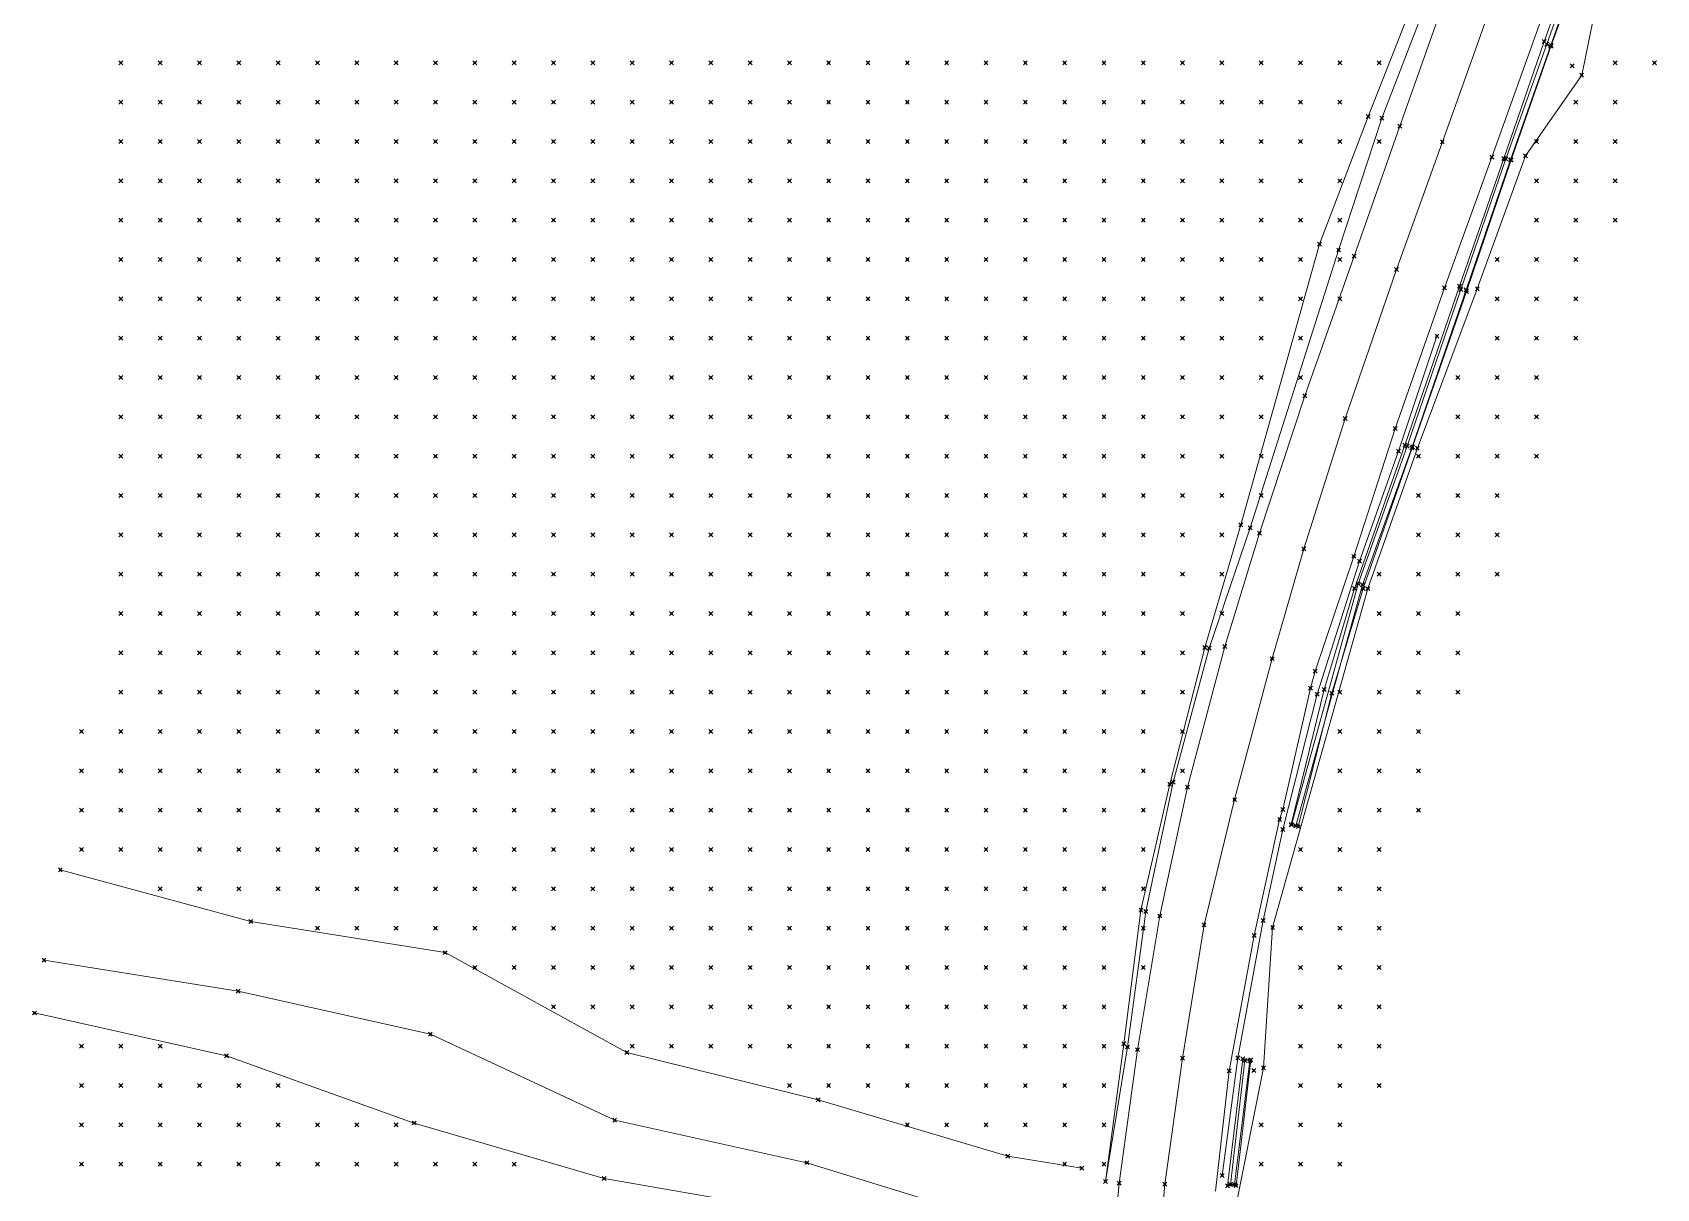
# Model space of a CAD drawing. Header units: metres. Extents: x 441556 to 446409, y 432338 to 461058.
# Drawn here: x 442430.2 to 442554, y 455847.4 to 455935.6 of the extents above; entities that cross this region are included whole.
import ezdxf

# ---------------------------------------------------------------- set-up
doc = ezdxf.new("R2010")
doc.units = ezdxf.units.M
doc.header["$MEASUREMENT"] = 0
doc.header["$PDMODE"] = 35
doc.header["$PDSIZE"] = 0.15
for name, color, linetype, lineweight in [('DTM-BRE-RevN_GRP_ CAROSABIL', 2, 'Continuous', 0), ('DTM-BRE-RevN_GRP_AX', 2, 'Continuous', 0), ('DTM-BRE-RevN_GRP_FIRUL APEI', 2, 'Continuous', 0), ('DTM-BRE-RevN_GRP_PARAPET BETON_JOS', 2, 'Continuous', 0), ('DTM-BRE-RevN_GRP_PARAPET BETON_SUS', 2, 'Continuous', 0), ('DTM-BRE-RevN_GRP_PARAPET METALIC', 2, 'Continuous', 0), ('DTM-BRE-RevN_GRP_RAU', 2, 'Continuous', 0), ('DTM-BRE-RevN_GRP_TALUZ SUS', 2, 'Continuous', 0), ('DTM-BRE-RevN_YP_RevG', 1, 'Continuous', 0), ('DTM-NOK-RevN_LIDAR_co_lidar', 91, 'Continuous', 0), ('DTM-NOK-RevN_RTK', 32, 'Continuous', 0)]:
    doc.layers.add(name, color=color, linetype=linetype, lineweight=lineweight)

msp = doc.modelspace()

# ---------------------------------------------------------------- linework, layer by layer
at = {"layer": 'DTM-BRE-RevN_GRP_ CAROSABIL'}
for p, q in [((442538.301, 455939.31, 364.871), (442534.444, 455928.457, 365.041)), ((442545.33, 455936.868, 364.873), (442541.472, 455926.084, 364.907)), ((442534.444, 455928.457, 365.041), (442530.967, 455918.537, 365.065)), ((442541.472, 455926.084, 364.907), (442537.858, 455916.118, 364.907)), ((442530.967, 455918.537, 365.065), (442527.198, 455907.895, 365.071)), ((442537.858, 455916.118, 364.907), (442534.099, 455905.401, 364.785)), ((442527.198, 455907.895, 365.071), (442523.758, 455897.423, 365.081)), ((442534.099, 455905.401, 364.785), (442530.946, 455895.646, 364.893)), ((442523.758, 455897.423, 365.081), (442521.102, 455888.779, 365.103)), ((442530.946, 455895.646, 364.893), (442527.989, 455886.888, 364.811)), ((442521.102, 455888.779, 365.103), (442518.259, 455878.04, 365.122)), ((442527.989, 455886.888, 364.811), (442527.645, 455885.596, 364.858)), ((442527.645, 455885.596, 364.858), (442525.537, 455876.344, 364.825)), ((442518.259, 455878.04, 365.122), (442516.149, 455868.22, 365.201)), ((442525.287, 455875.584, 364.792), (442523.347, 455866.734, 364.855)), ((442525.537, 455876.344, 364.825), (442525.287, 455875.584, 364.792)), ((442516.149, 455868.22, 365.201), (442514.439, 455858.025, 365.165)), ((442523.347, 455866.734, 364.855), (442521.429, 455856.402, 364.797)), ((442514.439, 455858.025, 365.165), (442513.038, 455847.838, 365.082)), ((442521.429, 455856.402, 364.797), (442520.399, 455847.23, 364.9)), ((442513.038, 455847.838, 365.082), (442511.736, 455833.728, 365.163))]:
    msp.add_line(p, q, dxfattribs=at)
at = {"layer": 'DTM-BRE-RevN_GRP_AX'}
for p, q in [((442537.694, 455927.267, 364.913), (442541.622, 455938.232, 364.983)), ((442534.205, 455917.531, 365.012), (442537.694, 455927.267, 364.913)), ((442530.286, 455906.152, 364.924), (442534.205, 455917.531, 365.012)), ((442527.126, 455896.211, 364.945), (442530.286, 455906.152, 364.924)), ((442524.708, 455887.845, 364.994), (442527.126, 455896.211, 364.945)), ((442521.853, 455877.092, 365.009), (442524.708, 455887.845, 364.994)), ((442519.519, 455867.543, 364.991), (442521.853, 455877.092, 365.009)), ((442517.869, 455857.376, 365.046), (442519.519, 455867.543, 364.991)), ((442516.527, 455847.775, 364.957), (442517.869, 455857.376, 365.046)), ((442515.367, 455833.554, 365.01), (442516.527, 455847.775, 364.957))]:
    msp.add_line(p, q, dxfattribs=at)
at = {"layer": 'DTM-BRE-RevN_GRP_FIRUL APEI'}
for p, q in [((442431.047, 455864.858, 420.883), (442445.861, 455862.485, 412.083)), ((442445.861, 455862.485, 412.083), (442460.512, 455859.209, 403.558)), ((442460.512, 455859.209, 403.558), (442474.571, 455852.659, 394.058)), ((442474.571, 455852.659, 394.058), (442489.226, 455849.407, 384.258)), ((442489.226, 455849.407, 384.258), (442503.664, 455844.949, 373.319))]:
    msp.add_line(p, q, dxfattribs=at)
at = {"layer": 'DTM-BRE-RevN_GRP_PARAPET BETON_JOS'}
for p, q in [((442545.461, 455934.907, 364.843), (442549.943, 455947.303, 364.931)), ((442550.496, 455947.002, 364.862), (442546.005, 455934.597, 365.324)), ((442542.385, 455925.984, 364.913), (442545.461, 455934.907, 364.843)), ((442546.005, 455934.597, 365.324), (442542.935, 455925.885, 365.251)), ((442539.001, 455916.246, 364.903), (442542.385, 455925.984, 364.913)), ((442542.935, 455925.885, 365.251), (442539.546, 455915.836, 364.856)), ((442534.838, 455904.124, 364.815), (442539.001, 455916.246, 364.903)), ((442539.546, 455915.836, 364.856), (442535.431, 455904.005, 364.761)), ((442530.996, 455893.19, 364.812), (442534.838, 455904.124, 364.815)), ((442535.431, 455904.005, 364.761), (442531.652, 455893.188, 364.58)), ((442528.689, 455885.497, 364.824), (442530.996, 455893.19, 364.812)), ((442531.652, 455893.188, 364.58), (442529.261, 455885.218, 364.7)), ((442526.155, 455875.207, 364.805), (442528.689, 455885.497, 364.824)), ((442529.261, 455885.218, 364.7), (442526.71, 455875.033, 364.52)), ((442526.71, 455875.033, 364.52), (442526.155, 455875.207, 364.805)), ((442521.3, 455847.644, 364.904), (442522.475, 455857.32, 364.802)), ((442523.082, 455857.241, 364.224), (442521.959, 455847.654, 364.44)), ((442522.475, 455857.32, 364.802), (442523.082, 455857.241, 364.224)), ((442521.959, 455847.654, 364.44), (442521.3, 455847.644, 364.904))]:
    msp.add_line(p, q, dxfattribs=at)
at = {"layer": 'DTM-BRE-RevN_GRP_PARAPET BETON_SUS'}
for p, q in [((442545.661, 455934.711, 365.333), (442553.584, 455957.157, 365.295)), ((442553.857, 455957.003, 365.342), (442545.946, 455934.542, 365.389)), ((442542.533, 455925.962, 365.421), (442545.661, 455934.711, 365.333)), ((442545.946, 455934.542, 365.389), (442542.892, 455925.872, 365.411)), ((442539.114, 455915.986, 365.448), (442542.533, 455925.962, 365.421)), ((442542.892, 455925.872, 365.411), (442539.513, 455915.965, 365.439)), ((442535.01, 455904.039, 365.254), (442539.114, 455915.986, 365.448)), ((442539.513, 455915.965, 365.439), (442535.367, 455903.92, 365.302)), ((442531.276, 455893.561, 365.393), (442535.01, 455904.039, 365.254)), ((442535.367, 455903.92, 365.302), (442531.614, 455893.475, 365.376)), ((442526.183, 455875.161, 365.046), (442531.276, 455893.561, 365.393)), ((442531.614, 455893.475, 365.376), (442526.516, 455875.09, 365.113)), ((442526.516, 455875.09, 365.113), (442526.183, 455875.161, 365.046)), ((442521.531, 455847.755, 365.248), (442522.625, 455857.194, 365.253)), ((442523.013, 455857.165, 365.172), (442521.844, 455847.749, 365.259)), ((442522.625, 455857.194, 365.253), (442523.013, 455857.165, 365.172)), ((442521.844, 455847.749, 365.259), (442521.531, 455847.755, 365.248))]:
    msp.add_line(p, q, dxfattribs=at)
at = {"layer": 'DTM-BRE-RevN_GRP_PARAPET METALIC'}
for p, q in [((442534.35, 455903.667, 364.758), (442537.285, 455912.446, 364.79)), ((442531.376, 455895.286, 364.872), (442534.35, 455903.667, 364.758)), ((442528.156, 455885.136, 364.817), (442531.376, 455895.286, 364.872)), ((442525.534, 455874.812, 364.742), (442528.156, 455885.136, 364.817)), ((442524.034, 455867.866, 364.756), (442525.534, 455874.812, 364.742)), ((442522.106, 455857.4, 364.771), (442524.034, 455867.866, 364.756)), ((442520.909, 455848.432, 364.798), (442522.106, 455857.4, 364.771))]:
    msp.add_line(p, q, dxfattribs=at)
at = {"layer": 'DTM-BRE-RevN_GRP_RAU'}
for p, q in [((442432.292, 455871.746, 426.383), (442446.822, 455867.799, 414.983)), ((442446.822, 455867.799, 414.983), (442461.635, 455865.423, 407.715)), ((442461.635, 455865.423, 407.715), (442475.502, 455857.806, 396.751)), ((442430.318, 455860.823, 424.883), (442444.972, 455857.565, 414.383)), ((442444.972, 455857.565, 414.383), (442459.287, 455852.433, 406.315)), ((442475.502, 455857.806, 396.751), (442490.093, 455854.199, 387.302)), ((442490.093, 455854.199, 387.302), (442504.561, 455849.912, 377.493)), ((442459.287, 455852.433, 406.315), (442473.764, 455848.193, 396.904)), ((442504.561, 455849.912, 377.493), (442510.193, 455848.983, 370.884)), ((442473.764, 455848.193, 396.904), (442488.546, 455845.642, 388.258))]:
    msp.add_line(p, q, dxfattribs=at)
at = {"layer": 'DTM-BRE-RevN_GRP_TALUZ SUS'}
for p, q in [((442548.322, 455932.347, 364.907), (442551.318, 455946.951, 364.913)), ((442544.034, 455926.188, 365.482), (442548.322, 455932.347, 364.907)), ((442540.361, 455916.041, 364.895), (442544.034, 455926.188, 365.482)), ((442535.788, 455903.887, 363.565), (442540.361, 455916.041, 364.895)), ((442532.007, 455893.184, 363.114), (442535.788, 455903.887, 363.565)), ((442524.752, 455867.334, 364.431), (442532.007, 455893.184, 363.114)), ((442524.064, 455856.648, 364.335), (442524.752, 455867.334, 364.431))]:
    msp.add_line(p, q, dxfattribs=at)
at = {"layer": 'DTM-BRE-RevN_YP_RevG'}
for p, q in [((442532.033, 455929.192, 367.298), (442536.41, 455940.301, 367.365)), ((442537.205, 455939.776, 364.861), (442533.076, 455929.072, 364.964)), ((442528.317, 455919.455, 367.063), (442532.033, 455929.192, 367.298)), ((442533.076, 455929.072, 364.964), (442529.785, 455919.008, 364.907)), ((442522.333, 455898.049, 367.666), (442528.317, 455919.455, 367.063)), ((442529.785, 455919.008, 364.907), (442523.043, 455897.816, 365.039)), ((442519.58, 455888.69, 367.838), (442522.333, 455898.049, 367.666)), ((442523.043, 455897.816, 365.039), (442519.919, 455888.64, 365.087)), ((442516.899, 455878.265, 367.709), (442519.58, 455888.69, 367.838)), ((442519.919, 455888.64, 365.087), (442517.167, 455878.422, 365.074)), ((442514.71, 455868.656, 367.286), (442516.899, 455878.265, 367.709)), ((442517.167, 455878.422, 365.074), (442515.09, 455868.565, 365.167)), ((442514.71, 455868.656, 367.286), (442513.408, 455858.47, 367.794)), ((442515.09, 455868.565, 365.167), (442513.676, 455858.231, 365.144)), ((442513.408, 455858.47, 367.794), (442512.014, 455847.975, 364.989)), ((442513.676, 455858.231, 365.144), (442512.014, 455847.975, 364.989)), ((442521.435, 455843.581, 363.49), (442524.064, 455856.648, 364.335))]:
    msp.add_line(p, q, dxfattribs=at)
at = {"layer": 'DTM-NOK-RevN_LIDAR_co_lidar'}
for p in [(442436.905, 455933.286, 455.396), (442439.904, 455933.286, 453.272), (442442.903, 455933.286, 451.072), (442445.903, 455933.286, 448.856), (442448.902, 455933.286, 446.603), (442451.901, 455933.286, 444.372), (442454.901, 455933.286, 442.027), (442457.9, 455933.286, 439.457), (442460.9, 455933.286, 436.708), (442463.899, 455933.286, 434.017), (442466.898, 455933.286, 431.094), (442469.898, 455933.286, 428.42), (442472.897, 455933.286, 425.68), (442475.896, 455933.286, 423.253), (442478.896, 455933.286, 420.449), (442481.895, 455933.286, 418.542), (442484.894, 455933.286, 415.821), (442487.894, 455933.286, 413.585), (442490.893, 455933.286, 411.074), (442493.892, 455933.286, 408.274), (442496.892, 455933.286, 405.078), (442499.891, 455933.286, 401.972), (442502.89, 455933.286, 399.104), (442505.89, 455933.286, 396.464), (442508.889, 455933.286, 394.054), (442511.888, 455933.286, 391.234), (442514.888, 455933.286, 387.948), (442517.887, 455933.286, 385.202), (442520.886, 455933.286, 382.891), (442523.886, 455933.286, 380.552), (442526.885, 455933.286, 377.678), (442529.884, 455933.286, 373.199), (442532.884, 455933.286, 367.491), (442550.88, 455933.286, 363.101), (442553.879, 455933.286, 358.929), (442436.905, 455930.286, 454.452), (442439.904, 455930.286, 452.312), (442442.903, 455930.286, 450.081), (442445.903, 455930.286, 447.79), (442448.902, 455930.286, 445.551), (442451.901, 455930.286, 443.402), (442454.901, 455930.286, 441.046), (442457.9, 455930.286, 438.459), (442460.9, 455930.286, 435.963), (442463.899, 455930.286, 433.424), (442466.898, 455930.286, 430.392), (442469.898, 455930.286, 427.898), (442472.897, 455930.286, 425.467), (442475.896, 455930.286, 422.843), (442478.896, 455930.286, 420.282), (442481.895, 455930.286, 417.992), (442484.894, 455930.286, 415.398), (442487.894, 455930.286, 413.06), (442490.893, 455930.286, 410.78), (442493.892, 455930.286, 408.266), (442496.892, 455930.286, 405.001), (442499.891, 455930.286, 401.41), (442502.89, 455930.286, 398.146), (442505.89, 455930.286, 395.395), (442508.889, 455930.286, 393.032), (442511.888, 455930.286, 390.547), (442514.888, 455930.286, 387.628), (442517.887, 455930.286, 384.758), (442520.886, 455930.286, 382.127), (442523.886, 455930.286, 379.265), (442526.885, 455930.286, 375.775), (442529.884, 455930.286, 371.056), (442547.88, 455930.286, 365.271), (442550.88, 455930.286, 361.623), (442436.905, 455927.287, 453.426), (442439.904, 455927.287, 451.254), (442442.903, 455927.287, 448.986), (442445.903, 455927.287, 446.666), (442448.902, 455927.287, 444.425), (442451.901, 455927.287, 442.309), (442454.901, 455927.287, 440.013), (442457.9, 455927.287, 437.407), (442460.9, 455927.287, 435.05), (442463.899, 455927.287, 432.665), (442466.898, 455927.287, 429.8), (442469.898, 455927.287, 427.367), (442472.897, 455927.287, 425.018), (442475.896, 455927.287, 422.305), (442478.896, 455927.287, 419.771), (442481.895, 455927.287, 417.134), (442484.894, 455927.287, 414.709), (442487.894, 455927.287, 412.4), (442490.893, 455927.287, 410.248), (442493.892, 455927.287, 407.882), (442496.892, 455927.287, 404.722), (442499.891, 455927.287, 400.798), (442502.89, 455927.287, 397.143), (442505.89, 455927.287, 394.421), (442508.889, 455927.287, 392.117), (442511.888, 455927.287, 389.761), (442514.888, 455927.287, 387.252), (442517.887, 455927.287, 384.461), (442520.886, 455927.287, 381.72), (442523.886, 455927.287, 378.596), (442526.885, 455927.287, 374.095), (442529.884, 455927.287, 369.036), (442532.884, 455927.287, 365.296), (442544.881, 455927.287, 365.341), (442547.88, 455927.287, 364.914), (442550.88, 455927.287, 361.492), (442436.905, 455924.288, 452.423), (442439.904, 455924.288, 450.24), (442442.903, 455924.288, 447.938), (442445.903, 455924.288, 445.683), (442448.902, 455924.288, 443.417), (442451.901, 455924.288, 441.073), (442454.901, 455924.288, 438.809), (442457.9, 455924.288, 436.498), (442460.9, 455924.288, 434.003), (442463.899, 455924.288, 431.733), (442466.898, 455924.288, 429.077), (442469.898, 455924.288, 426.867), (442472.897, 455924.288, 424.439), (442475.896, 455924.288, 421.718), (442478.896, 455924.288, 419.092), (442481.895, 455924.288, 416.481), (442484.894, 455924.288, 414.204), (442487.894, 455924.288, 411.918), (442490.893, 455924.288, 409.456), (442493.892, 455924.288, 406.724), (442496.892, 455924.288, 403.265), (442499.891, 455924.288, 399.599), (442502.89, 455924.288, 396.387), (442505.89, 455924.288, 393.777), (442508.889, 455924.288, 391.245), (442511.888, 455924.288, 388.663), (442514.888, 455924.288, 386.232), (442517.887, 455924.288, 383.619), (442520.886, 455924.288, 380.912), (442523.886, 455924.288, 377.61), (442526.885, 455924.288, 372.637), (442529.884, 455924.288, 367.524), (442544.881, 455924.288, 365.048), (442547.88, 455924.288, 363.848), (442550.88, 455924.288, 360.519), (442436.905, 455921.288, 451.35), (442439.904, 455921.288, 449.197), (442442.903, 455921.288, 446.928), (442445.903, 455921.288, 444.668), (442448.902, 455921.288, 442.402), (442451.901, 455921.288, 439.971), (442454.901, 455921.288, 437.697), (442457.9, 455921.288, 435.574), (442460.9, 455921.288, 433.037), (442463.899, 455921.288, 430.821), (442466.898, 455921.288, 428.369), (442469.898, 455921.288, 426.189), (442472.897, 455921.288, 423.793), (442475.896, 455921.288, 420.788), (442478.896, 455921.288, 418.611), (442481.895, 455921.288, 416.372), (442484.894, 455921.288, 413.716), (442487.894, 455921.288, 411.458), (442490.893, 455921.288, 408.671), (442493.892, 455921.288, 405.335), (442496.892, 455921.288, 401.511), (442499.891, 455921.288, 398.205), (442502.89, 455921.288, 395.694), (442505.89, 455921.288, 393.283), (442508.889, 455921.288, 390.623), (442511.888, 455921.288, 387.885), (442514.888, 455921.288, 385.174), (442517.887, 455921.288, 382.473), (442520.886, 455921.288, 379.538), (442523.886, 455921.288, 375.683), (442526.885, 455921.288, 370.855), (442529.884, 455921.288, 366.381), (442544.881, 455921.288, 364.129), (442547.88, 455921.288, 361.97), (442550.88, 455921.288, 357.976), (442436.905, 455918.289, 450.194), (442439.904, 455918.289, 448.1), (442442.903, 455918.289, 445.926), (442445.903, 455918.289, 443.597), (442448.902, 455918.289, 441.38), (442451.901, 455918.289, 439.217), (442454.901, 455918.289, 436.85), (442457.9, 455918.289, 434.431), (442460.9, 455918.289, 432.197), (442463.899, 455918.289, 430.08), (442466.898, 455918.289, 427.687), (442469.898, 455918.289, 425.119), (442472.897, 455918.289, 423.157), (442475.896, 455918.289, 419.989), (442478.896, 455918.289, 418.04), (442481.895, 455918.289, 416.312), (442484.894, 455918.289, 413.066), (442487.894, 455918.289, 410.787), (442490.893, 455918.289, 408.116), (442493.892, 455918.289, 404.408), (442496.892, 455918.289, 400.299), (442499.891, 455918.289, 397.074), (442502.89, 455918.289, 394.959), (442505.89, 455918.289, 392.771), (442508.889, 455918.289, 390.225), (442511.888, 455918.289, 387.63), (442514.888, 455918.289, 384.722), (442517.887, 455918.289, 381.656), (442520.886, 455918.289, 378.191), (442523.886, 455918.289, 373.483), (442526.885, 455918.289, 368.788), (442529.884, 455918.289, 365.464), (442541.882, 455918.289, 364.181), (442544.881, 455918.289, 362.669), (442547.88, 455918.289, 360.054), (442436.905, 455915.29, 449.056), (442439.904, 455915.29, 446.918), (442442.903, 455915.29, 444.792), (442445.903, 455915.29, 442.623), (442448.902, 455915.29, 440.446), (442451.901, 455915.29, 438.277), (442454.901, 455915.29, 435.904), (442457.9, 455915.29, 433.324), (442460.9, 455915.29, 431.289), (442463.899, 455915.29, 429.242), (442466.898, 455915.29, 426.776), (442469.898, 455915.29, 424.229), (442472.897, 455915.29, 422.072), (442475.896, 455915.29, 419.601), (442478.896, 455915.29, 417.401), (442481.895, 455915.29, 415.35), (442484.894, 455915.29, 412.486), (442487.894, 455915.29, 410.063), (442490.893, 455915.29, 407.282), (442493.892, 455915.29, 403.755), (442496.892, 455915.29, 399.315), (442499.891, 455915.29, 396.07), (442502.89, 455915.29, 393.835), (442505.89, 455915.29, 391.383), (442508.889, 455915.29, 389.014), (442511.888, 455915.29, 386.908), (442514.888, 455915.29, 384.196), (442517.887, 455915.29, 380.744), (442520.886, 455915.29, 376.929), (442523.886, 455915.29, 371.869), (442526.885, 455915.29, 367.073), (442529.884, 455915.29, 365.266), (442541.882, 455915.29, 363.39), (442544.881, 455915.29, 360.934), (442547.88, 455915.29, 358.522), (442436.905, 455912.29, 447.727), (442439.904, 455912.29, 445.719), (442442.903, 455912.29, 443.687), (442445.903, 455912.29, 441.582), (442448.902, 455912.29, 439.348), (442451.901, 455912.29, 437.168), (442454.901, 455912.29, 435.014), (442457.9, 455912.29, 432.66), (442460.9, 455912.29, 430.476), (442463.899, 455912.29, 428.32), (442466.898, 455912.29, 425.872), (442469.898, 455912.29, 423.776), (442472.897, 455912.29, 421.233), (442475.896, 455912.29, 419.128), (442478.896, 455912.29, 416.877), (442481.895, 455912.29, 414.271), (442484.894, 455912.29, 411.853), (442487.894, 455912.29, 409.248), (442490.893, 455912.29, 405.955), (442493.892, 455912.29, 402.406), (442496.892, 455912.29, 398.304), (442499.891, 455912.29, 395.45), (442502.89, 455912.29, 392.428), (442505.89, 455912.29, 389.418), (442508.889, 455912.29, 387.218), (442511.888, 455912.29, 385.132), (442514.888, 455912.29, 382.743), (442517.887, 455912.29, 379.476), (442520.886, 455912.29, 375.336), (442523.886, 455912.29, 370.099), (442526.885, 455912.29, 365.977), (442541.882, 455912.29, 361.985), (442544.881, 455912.29, 359.149), (442547.88, 455912.29, 356.982), (442436.905, 455909.291, 446.18), (442439.904, 455909.291, 444.448), (442442.903, 455909.291, 442.561), (442445.903, 455909.291, 440.527), (442448.902, 455909.291, 438.358), (442451.901, 455909.291, 436.158), (442454.901, 455909.291, 434.022), (442457.9, 455909.291, 431.687), (442460.9, 455909.291, 429.494), (442463.899, 455909.291, 427.445), (442466.898, 455909.291, 425.317), (442469.898, 455909.291, 422.772), (442472.897, 455909.291, 420.082), (442475.896, 455909.291, 418.464), (442478.896, 455909.291, 415.782), (442481.895, 455909.291, 413.642), (442484.894, 455909.291, 411.07), (442487.894, 455909.291, 408.313), (442490.893, 455909.291, 404.735), (442493.892, 455909.291, 400.737), (442496.892, 455909.291, 397.225), (442499.891, 455909.291, 394.986), (442502.89, 455909.291, 392.29), (442505.89, 455909.291, 388.96), (442508.889, 455909.291, 386.107), (442511.888, 455909.291, 383.684), (442514.888, 455909.291, 381.361), (442517.887, 455909.291, 378.525), (442520.886, 455909.291, 374.115), (442523.886, 455909.291, 368.736), (442526.885, 455909.291, 365.457), (442538.882, 455909.291, 363.165), (442541.882, 455909.291, 360.47), (442544.881, 455909.291, 357.623), (442436.905, 455906.292, 444.513), (442439.904, 455906.292, 442.87), (442442.903, 455906.292, 441.15), (442445.903, 455906.292, 439.32), (442448.902, 455906.292, 437.229), (442451.901, 455906.292, 435.098), (442454.901, 455906.292, 433.014), (442457.9, 455906.292, 430.69), (442460.9, 455906.292, 428.562), (442463.899, 455906.292, 426.526), (442466.898, 455906.292, 424.19), (442469.898, 455906.292, 421.822), (442472.897, 455906.292, 419.808), (442475.896, 455906.292, 417.29), (442478.896, 455906.292, 415.456), (442481.895, 455906.292, 412.485), (442484.894, 455906.292, 409.836), (442487.894, 455906.292, 406.992), (442490.893, 455906.292, 403.232), (442493.892, 455906.292, 399.407), (442496.892, 455906.292, 396.366), (442499.891, 455906.292, 394.505), (442502.89, 455906.292, 391.697), (442505.89, 455906.292, 388.37), (442508.889, 455906.292, 385.62), (442511.888, 455906.292, 382.974), (442514.888, 455906.292, 380.417), (442517.887, 455906.292, 377.588), (442520.886, 455906.292, 373.457), (442523.886, 455906.292, 368.053), (442538.882, 455906.292, 362.287), (442541.882, 455906.292, 359.447), (442544.881, 455906.292, 356.562), (442436.905, 455903.292, 442.593), (442439.904, 455903.292, 441.103), (442442.903, 455903.292, 439.629), (442445.903, 455903.292, 438.001), (442448.902, 455903.292, 435.931), (442451.901, 455903.292, 434.012), (442454.901, 455903.292, 432.172), (442457.9, 455903.292, 430.103), (442460.9, 455903.292, 427.839), (442463.899, 455903.292, 425.601), (442466.898, 455903.292, 423.32), (442469.898, 455903.292, 421.081), (442472.897, 455903.292, 418.746), (442475.896, 455903.292, 417.084), (442478.896, 455903.292, 414.568), (442481.895, 455903.292, 411.315), (442484.894, 455903.292, 408.609), (442487.894, 455903.292, 405.539), (442490.893, 455903.292, 402.159), (442493.892, 455903.292, 398.972), (442496.892, 455903.292, 395.96), (442499.891, 455903.292, 393.924), (442502.89, 455903.292, 391.44), (442505.89, 455903.292, 388.283), (442508.889, 455903.292, 385.451), (442511.888, 455903.292, 382.82), (442514.888, 455903.292, 380.105), (442517.887, 455903.292, 377.116), (442520.886, 455903.292, 372.565), (442523.886, 455903.292, 366.628), (442535.883, 455903.292, 363.292), (442538.882, 455903.292, 360.947), (442541.882, 455903.292, 357.95), (442544.881, 455903.292, 356.227), (442436.905, 455900.293, 440.7), (442439.904, 455900.293, 439.401), (442442.903, 455900.293, 438.342), (442445.903, 455900.293, 436.574), (442448.902, 455900.293, 434.572), (442451.901, 455900.293, 432.972), (442454.901, 455900.293, 431.214), (442457.9, 455900.293, 428.948), (442460.9, 455900.293, 426.594), (442463.899, 455900.293, 424.434), (442466.898, 455900.293, 422.066), (442469.898, 455900.293, 420.236), (442472.897, 455900.293, 418.389), (442475.896, 455900.293, 416.053), (442478.896, 455900.293, 413.545), (442481.895, 455900.293, 410.963), (442484.894, 455900.293, 408.166), (442487.894, 455900.293, 405.039), (442490.893, 455900.293, 401.432), (442493.892, 455900.293, 397.971), (442496.892, 455900.293, 395.1), (442499.891, 455900.293, 393.258), (442502.89, 455900.293, 391.1), (442505.89, 455900.293, 388.195), (442508.889, 455900.293, 385.231), (442511.888, 455900.293, 382.349), (442514.888, 455900.293, 379.517), (442517.887, 455900.293, 376.892), (442520.886, 455900.293, 372.708), (442523.886, 455900.293, 365.756), (442535.883, 455900.293, 362.645), (442538.882, 455900.293, 360.215), (442541.882, 455900.293, 356.885), (442436.905, 455897.294, 439.595), (442439.904, 455897.294, 437.579), (442442.903, 455897.294, 436.268), (442445.903, 455897.294, 434.979), (442448.902, 455897.294, 433.274), (442451.901, 455897.294, 431.648), (442454.901, 455897.294, 429.869), (442457.9, 455897.294, 427.871), (442460.9, 455897.294, 425.596), (442463.899, 455897.294, 423.534), (442466.898, 455897.294, 421.513), (442469.898, 455897.294, 419.732), (442472.897, 455897.294, 416.879), (442475.896, 455897.294, 414.595), (442478.896, 455897.294, 412.462), (442481.895, 455897.294, 410.19), (442484.894, 455897.294, 407.324), (442487.894, 455897.294, 403.909), (442490.893, 455897.294, 400.436), (442493.892, 455897.294, 396.955), (442496.892, 455897.294, 394.189), (442499.891, 455897.294, 392.601), (442502.89, 455897.294, 390.694), (442505.89, 455897.294, 387.877), (442508.889, 455897.294, 384.708), (442511.888, 455897.294, 381.566), (442514.888, 455897.294, 378.513), (442517.887, 455897.294, 374.941), (442520.886, 455897.294, 370.097), (442535.883, 455897.294, 361.789), (442538.882, 455897.294, 358.487), (442541.882, 455897.294, 356.373), (442436.905, 455894.294, 438.222), (442439.904, 455894.294, 436.239), (442442.903, 455894.294, 434.466), (442445.903, 455894.294, 433.061), (442448.902, 455894.294, 431.585), (442451.901, 455894.294, 430.168), (442454.901, 455894.294, 428.543), (442457.9, 455894.294, 426.687), (442460.9, 455894.294, 424.659), (442463.899, 455894.294, 422.545), (442466.898, 455894.294, 420.546), (442469.898, 455894.294, 417.341), (442472.897, 455894.294, 416.339), (442475.896, 455894.294, 413.73), (442478.896, 455894.294, 411.326), (442481.895, 455894.294, 409.015), (442484.894, 455894.294, 406.439), (442487.894, 455894.294, 403.22), (442490.893, 455894.294, 399.662), (442493.892, 455894.294, 396.153), (442496.892, 455894.294, 393.625), (442499.891, 455894.294, 392.407), (442502.89, 455894.294, 390.476), (442505.89, 455894.294, 387.341), (442508.889, 455894.294, 384.062), (442511.888, 455894.294, 380.976), (442514.888, 455894.294, 377.58), (442517.887, 455894.294, 372.873), (442520.886, 455894.294, 367.689), (442532.884, 455894.294, 362.808), (442535.883, 455894.294, 360.2), (442538.882, 455894.294, 356.841), (442541.882, 455894.294, 356.308), (442436.905, 455891.295, 436.492), (442439.904, 455891.295, 434.86), (442442.903, 455891.295, 432.933), (442445.903, 455891.295, 430.96), (442448.902, 455891.295, 429.455), (442451.901, 455891.295, 428.514), (442454.901, 455891.295, 427.259), (442457.9, 455891.295, 425.632), (442460.9, 455891.295, 423.794), (442463.899, 455891.295, 421.82), (442466.898, 455891.295, 419.658), (442469.898, 455891.295, 417.184), (442472.897, 455891.295, 414.857), (442475.896, 455891.295, 412.379), (442478.896, 455891.295, 409.862), (442481.895, 455891.295, 407.664), (442484.894, 455891.295, 405.27), (442487.894, 455891.295, 402.1), (442490.893, 455891.295, 398.809), (442493.892, 455891.295, 395.266), (442496.892, 455891.295, 392.929), (442499.891, 455891.295, 391.862), (442502.89, 455891.295, 390.203), (442505.89, 455891.295, 386.991), (442508.889, 455891.295, 383.46), (442511.888, 455891.295, 380.436), (442514.888, 455891.295, 376.939), (442517.887, 455891.295, 371.485), (442520.886, 455891.295, 365.718), (442532.884, 455891.295, 361.54), (442535.883, 455891.295, 358.851), (442538.882, 455891.295, 356.229), (442436.905, 455888.295, 434.539), (442439.904, 455888.295, 433.118), (442442.903, 455888.295, 431.484), (442445.903, 455888.295, 429.793), (442448.902, 455888.295, 428.407), (442451.901, 455888.295, 426.852), (442454.901, 455888.295, 424.464), (442457.9, 455888.295, 423.627), (442460.9, 455888.295, 422.305), (442463.899, 455888.295, 420.693), (442466.898, 455888.295, 418.914), (442469.898, 455888.295, 416.546), (442472.897, 455888.295, 414.36), (442475.896, 455888.295, 411.822), (442478.896, 455888.295, 409.23), (442481.895, 455888.295, 407.04), (442484.894, 455888.295, 404.406), (442487.894, 455888.295, 401.04), (442490.893, 455888.295, 397.662), (442493.892, 455888.295, 394.413), (442496.892, 455888.295, 392.257), (442499.891, 455888.295, 391.013), (442502.89, 455888.295, 389.411), (442505.89, 455888.295, 386.485), (442508.889, 455888.295, 382.877), (442511.888, 455888.295, 379.48), (442514.888, 455888.295, 375.703), (442517.887, 455888.295, 370.411), (442532.884, 455888.295, 360.537), (442535.883, 455888.295, 357.127), (442538.882, 455888.295, 356.157), (442436.905, 455885.296, 432.811), (442439.904, 455885.296, 431.339), (442442.903, 455885.296, 429.8), (442445.903, 455885.296, 428.281), (442448.902, 455885.296, 426.822), (442451.901, 455885.296, 425.035), (442454.901, 455885.296, 422.939), (442457.9, 455885.296, 421.848), (442460.9, 455885.296, 420.596), (442463.899, 455885.296, 419.488), (442466.898, 455885.296, 417.661), (442469.898, 455885.296, 415.493), (442472.897, 455885.296, 413.575), (442475.896, 455885.296, 411.046), (442478.896, 455885.296, 408.935), (442481.895, 455885.296, 406.275), (442484.894, 455885.296, 403.56), (442487.894, 455885.296, 400.309), (442490.893, 455885.296, 396.592), (442493.892, 455885.296, 393.481), (442496.892, 455885.296, 391.61), (442499.891, 455885.296, 389.834), (442502.89, 455885.296, 387.518), (442505.89, 455885.296, 384.691), (442508.889, 455885.296, 381.59), (442511.888, 455885.296, 377.934), (442514.888, 455885.296, 373.281), (442517.887, 455885.296, 368.445), (442529.884, 455885.296, 362.481), (442532.884, 455885.296, 359.77), (442535.883, 455885.296, 356.461), (442538.882, 455885.296, 356.065), (442433.905, 455882.297, 432.121), (442436.905, 455882.297, 430.92), (442439.904, 455882.297, 429.634), (442442.903, 455882.297, 428.203), (442445.903, 455882.297, 426.64), (442448.902, 455882.297, 425.192), (442451.901, 455882.297, 423.514), (442454.901, 455882.297, 421.331), (442457.9, 455882.297, 419.622), (442460.9, 455882.297, 418.66), (442463.899, 455882.297, 417.688), (442466.898, 455882.297, 416.093), (442469.898, 455882.297, 414.457), (442472.897, 455882.297, 412.645), (442475.896, 455882.297, 410.313), (442478.896, 455882.297, 408.013), (442481.895, 455882.297, 405.507), (442484.894, 455882.297, 402.925), (442487.894, 455882.297, 399.581), (442490.893, 455882.297, 395.772), (442493.892, 455882.297, 392.992), (442496.892, 455882.297, 391.128), (442499.891, 455882.297, 388.924), (442502.89, 455882.297, 386.457), (442505.89, 455882.297, 383.614), (442508.889, 455882.297, 380.52), (442511.888, 455882.297, 376.75), (442514.888, 455882.297, 371.73), (442517.887, 455882.297, 367.324), (442529.884, 455882.297, 361.571), (442532.884, 455882.297, 358.631), (442535.883, 455882.297, 356.189), (442433.905, 455879.297, 430.192), (442436.905, 455879.297, 428.787), (442439.904, 455879.297, 427.399), (442442.903, 455879.297, 426.054), (442445.903, 455879.297, 424.681), (442448.902, 455879.297, 423.339), (442451.901, 455879.297, 421.928), (442454.901, 455879.297, 420.1), (442457.9, 455879.297, 417.967), (442460.9, 455879.297, 416.743), (442463.899, 455879.297, 416.013), (442466.898, 455879.297, 414.457), (442469.898, 455879.297, 412.686), (442472.897, 455879.297, 411.502), (442475.896, 455879.297, 409.477), (442478.896, 455879.297, 407.225), (442481.895, 455879.297, 404.565), (442484.894, 455879.297, 401.973), (442487.894, 455879.297, 398.649), (442490.893, 455879.297, 395.068), (442493.892, 455879.297, 392.357), (442496.892, 455879.297, 390.692), (442499.891, 455879.297, 388.384), (442502.89, 455879.297, 385.526), (442505.89, 455879.297, 382.677), (442508.889, 455879.297, 379.502), (442511.888, 455879.297, 375.299), (442514.888, 455879.297, 370.069), (442517.887, 455879.297, 366.089), (442529.884, 455879.297, 360.961), (442532.884, 455879.297, 357.645), (442535.883, 455879.297, 355.996), (442433.905, 455876.298, 428.281), (442436.905, 455876.298, 426.574), (442439.904, 455876.298, 425.134), (442442.903, 455876.298, 423.954), (442445.903, 455876.298, 422.658), (442448.902, 455876.298, 421.255), (442451.901, 455876.298, 419.933), (442454.901, 455876.298, 418.673), (442457.9, 455876.298, 416.772), (442460.9, 455876.298, 415.015), (442463.899, 455876.298, 413.842), (442466.898, 455876.298, 412.959), (442469.898, 455876.298, 410.874), (442472.897, 455876.298, 409.782), (442475.896, 455876.298, 408.174), (442478.896, 455876.298, 406.12), (442481.895, 455876.298, 403.207), (442484.894, 455876.298, 400.635), (442487.894, 455876.298, 397.227), (442490.893, 455876.298, 394.041), (442493.892, 455876.298, 391.694), (442496.892, 455876.298, 390.135), (442499.891, 455876.298, 387.918), (442502.89, 455876.298, 384.894), (442505.89, 455876.298, 381.873), (442508.889, 455876.298, 378.757), (442511.888, 455876.298, 374.044), (442514.888, 455876.298, 368.404), (442529.884, 455876.298, 360.597), (442532.884, 455876.298, 357.085), (442535.883, 455876.298, 355.961), (442433.905, 455873.299, 426.25), (442436.905, 455873.299, 424.758), (442439.904, 455873.299, 422.993), (442442.903, 455873.299, 421.516), (442445.903, 455873.299, 420.437), (442448.902, 455873.299, 419.118), (442451.901, 455873.299, 417.97), (442454.901, 455873.299, 416.731), (442457.9, 455873.299, 415.166), (442460.9, 455873.299, 413.625), (442463.899, 455873.299, 411.678), (442466.898, 455873.299, 410.952), (442469.898, 455873.299, 409.514), (442472.897, 455873.299, 408.023), (442475.896, 455873.299, 406.36), (442478.896, 455873.299, 404.616), (442481.895, 455873.299, 401.813), (442484.894, 455873.299, 399.239), (442487.894, 455873.299, 396.299), (442490.893, 455873.299, 393.356), (442493.892, 455873.299, 391.147), (442496.892, 455873.299, 389.41), (442499.891, 455873.299, 386.915), (442502.89, 455873.299, 384.097), (442505.89, 455873.299, 381.143), (442508.889, 455873.299, 377.801), (442511.888, 455873.299, 372.704), (442514.888, 455873.299, 367.127), (442526.885, 455873.299, 363.145), (442529.884, 455873.299, 360.205), (442532.884, 455873.299, 356.754), (442439.904, 455870.299, 420.577), (442442.903, 455870.299, 418.397), (442445.903, 455870.299, 417.838), (442448.902, 455870.299, 416.559), (442451.901, 455870.299, 415.402), (442454.901, 455870.299, 414.311), (442457.9, 455870.299, 413.028), (442460.9, 455870.299, 411.691), (442463.899, 455870.299, 410.1), (442466.898, 455870.299, 408.479), (442469.898, 455870.299, 407.909), (442472.897, 455870.299, 406.308), (442475.896, 455870.299, 404.344), (442478.896, 455870.299, 402.723), (442481.895, 455870.299, 400.192), (442484.894, 455870.299, 397.439), (442487.894, 455870.299, 394.995), (442490.893, 455870.299, 392.474), (442493.892, 455870.299, 390.612), (442496.892, 455870.299, 389.061), (442499.891, 455870.299, 386.4), (442502.89, 455870.299, 383.308), (442505.89, 455870.299, 380.264), (442508.889, 455870.299, 377.017), (442511.888, 455870.299, 372.357), (442514.888, 455870.299, 367.228), (442526.885, 455870.299, 362.798), (442529.884, 455870.299, 359.801), (442532.884, 455870.299, 356.377), (442451.901, 455867.3, 412.906), (442454.901, 455867.3, 411.781), (442457.9, 455867.3, 410.489), (442460.9, 455867.3, 409.721), (442463.899, 455867.3, 408.205), (442466.898, 455867.3, 406.074), (442469.898, 455867.3, 405.304), (442472.897, 455867.3, 404.008), (442475.896, 455867.3, 402.119), (442478.896, 455867.3, 400.498), (442481.895, 455867.3, 398.555), (442484.894, 455867.3, 395.921), (442487.894, 455867.3, 393.509), (442490.893, 455867.3, 391.483), (442493.892, 455867.3, 390.212), (442496.892, 455867.3, 388.921), (442499.891, 455867.3, 386.358), (442502.89, 455867.3, 383.099), (442505.89, 455867.3, 380.069), (442508.889, 455867.3, 376.923), (442511.888, 455867.3, 372.009), (442514.888, 455867.3, 366.866), (442526.885, 455867.3, 362.544), (442529.884, 455867.3, 359.464), (442532.884, 455867.3, 356.069), (442463.899, 455864.301, 405.711), (442466.898, 455864.301, 404.111), (442469.898, 455864.301, 402.446), (442472.897, 455864.301, 401.735), (442475.896, 455864.301, 400.137), (442478.896, 455864.301, 398.278), (442481.895, 455864.301, 396.599), (442484.894, 455864.301, 394.402), (442487.894, 455864.301, 392.178), (442490.893, 455864.301, 390.693), (442493.892, 455864.301, 389.949), (442496.892, 455864.301, 389.099), (442499.891, 455864.301, 386.869), (442502.89, 455864.301, 383.751), (442505.89, 455864.301, 380.642), (442508.889, 455864.301, 377.207), (442511.888, 455864.301, 371.713), (442514.888, 455864.301, 366.342), (442526.885, 455864.301, 362.159), (442529.884, 455864.301, 359.39), (442532.884, 455864.301, 355.968), (442469.898, 455861.301, 400.365), (442472.897, 455861.301, 399.607), (442475.896, 455861.301, 398.435), (442478.896, 455861.301, 396.669), (442481.895, 455861.301, 394.7), (442484.894, 455861.301, 392.978), (442487.894, 455861.301, 391.32), (442490.893, 455861.301, 390.232), (442493.892, 455861.301, 389.627), (442496.892, 455861.301, 388.871), (442499.891, 455861.301, 387.001), (442502.89, 455861.301, 384.202), (442505.89, 455861.301, 381.224), (442508.889, 455861.301, 377.433), (442511.888, 455861.301, 371.319), (442526.885, 455861.301, 361.893), (442529.884, 455861.301, 359.224), (442532.884, 455861.301, 355.965), (442433.905, 455858.302, 423.16), (442436.905, 455858.302, 421.331), (442439.904, 455858.302, 418.775), (442475.896, 455858.302, 396.775), (442478.896, 455858.302, 395.302), (442481.895, 455858.302, 393.278), (442484.894, 455858.302, 392.023), (442487.894, 455858.302, 390.683), (442490.893, 455858.302, 389.5), (442493.892, 455858.302, 388.648), (442496.892, 455858.302, 387.556), (442499.891, 455858.302, 385.888), (442502.89, 455858.302, 383.537), (442505.89, 455858.302, 380.959), (442508.889, 455858.302, 376.317), (442511.888, 455858.302, 369.572), (442526.885, 455858.302, 361.575), (442529.884, 455858.302, 358.741), (442532.884, 455858.302, 355.937), (442433.905, 455855.303, 424.335), (442436.905, 455855.303, 422.428), (442439.904, 455855.303, 420.029), (442442.903, 455855.303, 417.458), (442445.903, 455855.303, 415.085), (442448.902, 455855.303, 412.813), (442487.894, 455855.303, 389.344), (442490.893, 455855.303, 387.748), (442493.892, 455855.303, 386.515), (442496.892, 455855.303, 385.429), (442499.891, 455855.303, 383.973), (442502.89, 455855.303, 382.055), (442505.89, 455855.303, 379.724), (442508.889, 455855.303, 374.572), (442511.888, 455855.303, 368.083), (442526.885, 455855.303, 361.344), (442529.884, 455855.303, 358.207), (442532.884, 455855.303, 355.922), (442433.905, 455852.303, 425.565), (442436.905, 455852.303, 423.432), (442439.904, 455852.303, 421.294), (442442.903, 455852.303, 418.877), (442445.903, 455852.303, 416.607), (442448.902, 455852.303, 414.452), (442451.901, 455852.303, 411.583), (442454.901, 455852.303, 409.104), (442457.9, 455852.303, 407.357), (442496.892, 455852.303, 382.585), (442499.891, 455852.303, 381.407), (442502.89, 455852.303, 380.002), (442505.89, 455852.303, 377.913), (442508.889, 455852.303, 373.442), (442511.888, 455852.303, 367.957), (442523.886, 455852.303, 363.573), (442526.885, 455852.303, 361.291), (442529.884, 455852.303, 357.875), (442433.905, 455849.304, 427.123), (442436.905, 455849.304, 424.857), (442439.904, 455849.304, 422.518), (442442.903, 455849.304, 420.02), (442445.903, 455849.304, 418.106), (442448.902, 455849.304, 416.2), (442451.901, 455849.304, 413.273), (442454.901, 455849.304, 410.749), (442457.9, 455849.304, 408.479), (442460.9, 455849.304, 406.19), (442463.899, 455849.304, 403.523), (442466.898, 455849.304, 401.166), (442508.889, 455849.304, 371.357), (442511.888, 455849.304, 366.927), (442523.886, 455849.304, 363.043), (442526.885, 455849.304, 360.95), (442529.884, 455849.304, 357.751)]:
    msp.add_point(p, dxfattribs=at)
at = {"layer": 'DTM-NOK-RevN_RTK'}
for p in [(442545.461, 455934.907, 364.843), (442545.661, 455934.711, 365.333), (442545.946, 455934.542, 365.389), (442546.005, 455934.597, 365.324), (442547.587, 455933.062, 365.077), (442548.322, 455932.347, 364.907), (442532.033, 455929.192, 367.298), (442533.076, 455929.072, 364.964), (442534.444, 455928.457, 365.041), (442537.694, 455927.267, 364.913), (442541.472, 455926.084, 364.907), (442544.034, 455926.188, 365.482), (442542.385, 455925.984, 364.913), (442542.533, 455925.962, 365.421), (442542.892, 455925.872, 365.411), (442542.935, 455925.885, 365.251), (442528.317, 455919.455, 367.063), (442529.785, 455919.008, 364.907), (442530.967, 455918.537, 365.065), (442534.205, 455917.531, 365.012), (442537.858, 455916.118, 364.907), (442539.001, 455916.246, 364.903), (442539.114, 455915.986, 365.448), (442539.513, 455915.965, 365.439), (442539.546, 455915.836, 364.856), (442540.361, 455916.041, 364.895), (442537.285, 455912.446, 364.79), (442527.198, 455907.895, 365.071), (442530.286, 455906.152, 364.924), (442534.099, 455905.401, 364.785), (442534.838, 455904.124, 364.815), (442535.01, 455904.039, 365.254), (442535.367, 455903.92, 365.302), (442535.431, 455904.005, 364.761), (442535.788, 455903.887, 363.565), (442534.35, 455903.667, 364.758), (442522.333, 455898.049, 367.666), (442523.043, 455897.816, 365.039), (442523.758, 455897.423, 365.081), (442527.126, 455896.211, 364.945), (442530.946, 455895.646, 364.893), (442531.376, 455895.286, 364.872), (442530.996, 455893.19, 364.812), (442531.276, 455893.561, 365.393), (442531.614, 455893.475, 365.376), (442531.652, 455893.188, 364.58), (442532.007, 455893.184, 363.114), (442519.58, 455888.69, 367.838), (442519.919, 455888.64, 365.087), (442521.102, 455888.779, 365.103), (442524.708, 455887.845, 364.994), (442527.989, 455886.888, 364.811), (442527.645, 455885.596, 364.858), (442528.156, 455885.136, 364.817), (442528.689, 455885.497, 364.824), (442529.261, 455885.218, 364.7), (442516.899, 455878.265, 367.709), (442517.167, 455878.422, 365.074), (442518.259, 455878.04, 365.122), (442521.853, 455877.092, 365.009), (442525.287, 455875.584, 364.792), (442525.537, 455876.344, 364.825), (442525.534, 455874.812, 364.742), (442526.155, 455875.207, 364.805), (442526.183, 455875.161, 365.046), (442526.516, 455875.09, 365.113), (442526.71, 455875.033, 364.52), (442432.292, 455871.746, 426.383), (442446.822, 455867.799, 414.983), (442514.71, 455868.656, 367.286), (442515.09, 455868.565, 365.167), (442516.149, 455868.22, 365.201), (442524.034, 455867.866, 364.756), (442519.519, 455867.543, 364.991), (442523.347, 455866.734, 364.855), (442524.752, 455867.334, 364.431), (442461.635, 455865.423, 407.715), (442431.047, 455864.858, 420.883), (442445.861, 455862.485, 412.083), (442430.318, 455860.823, 424.883), (442460.512, 455859.209, 403.558), (442513.408, 455858.47, 367.794), (442513.676, 455858.231, 365.144), (442514.439, 455858.025, 365.165), (442444.972, 455857.565, 414.383), (442475.502, 455857.806, 396.751), (442517.869, 455857.376, 365.046), (442522.106, 455857.4, 364.771), (442522.475, 455857.32, 364.802), (442522.625, 455857.194, 365.253), (442523.013, 455857.165, 365.172), (442523.082, 455857.241, 364.224), (442524.064, 455856.648, 364.335), (442521.429, 455856.402, 364.797), (442523.322, 455856.428, 364.57), (442490.093, 455854.199, 387.302), (442459.287, 455852.433, 406.315), (442474.571, 455852.659, 394.058), (442489.226, 455849.407, 384.258), (442504.561, 455849.912, 377.493), (442473.764, 455848.193, 396.904), (442510.193, 455848.983, 370.884), (442512.014, 455847.975, 364.989), (442520.909, 455848.432, 364.798), (442513.038, 455847.838, 365.082), (442516.527, 455847.775, 364.957), (442521.3, 455847.644, 364.904), (442521.531, 455847.755, 365.248), (442521.844, 455847.749, 365.259), (442521.959, 455847.654, 364.44)]:
    msp.add_point(p, dxfattribs=at)

doc.saveas('drawing.dxf')
